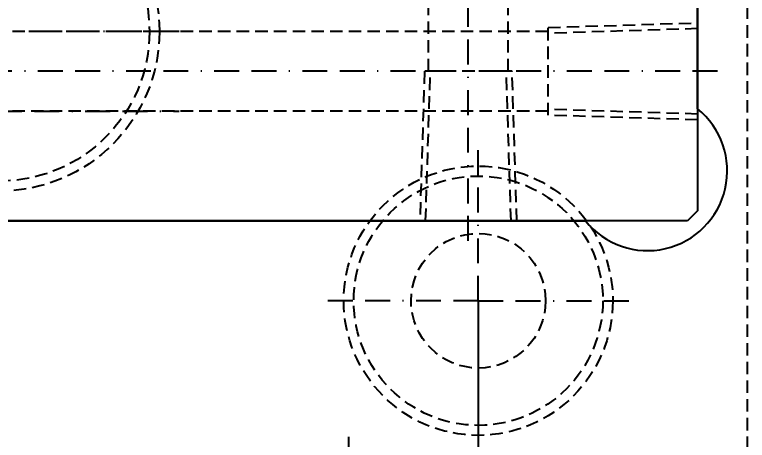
# Model space of a CAD drawing. Extents: x -430 to 437, y -440 to 538.
# Drawn here: x 217.8 to 291.3, y -344.6 to -301.9 of the extents above; entities that cross this region are included whole.
import ezdxf

# ---------------------------------------------------------------- set-up
doc = ezdxf.new("R2010")
doc.units = 0
doc.linetypes.add('BORDER', pattern=[8.75, 2.5, -1.25, 2.5, -1.25, 0, -1.25])
doc.linetypes.add('HIDDEN', pattern=[1.875, 1.25, -0.625])
for name, color, linetype in [('1', 7, 'CONTINUOUS'), ('11', 7, 'CONTINUOUS'), ('9', 7, 'CONTINUOUS')]:
    doc.layers.add(name, color=color, linetype=linetype)
doc.styles.add('EXCESS_STANDARD', font='txt', dxfattribs={"height": 0.2, "bigfont": 'BIGFONT'})
doc.dimstyles.new('ISO-25', dxfattribs={"dimtxt": 4, "dimasz": 2.4, "dimexe": 0.18, "dimexo": 0.3, "dimgap": 0.2, "dimtad": 1, "dimtih": 1, "dimtoh": 1, "dimzin": 12, "dimcen": 0.09, "dimazin": 3, "dimtfac": 0.5, "dimtofl": 0, "dimtmove": 0, "dimatfit": 3})

# ---------------------------------------------------------------- blocks, each defined once
blk = doc.blocks.new('*D44')
at = {"layer": '1', "color": 50, "linetype": 'CONTINUOUS'}
for p, q in [((264.332, -330.902), (264.332, -411.188)), ((216.332, -392.902), (216.332, -411.188)), ((216.332, -410.688), (218.732, -410.088)), ((261.932, -410.088), (264.332, -410.688)), ((218.732, -411.288), (216.332, -410.688)), ((216.332, -410.688), (264.332, -410.688)), ((264.332, -410.688), (261.932, -411.288))]:
    blk.add_line(p, q, dxfattribs=at)
at = {"layer": '1', "color": 7, "linetype": 'CONTINUOUS', "style": 'EXCESS_STANDARD', "width": 0.8}
blk.add_text('48', height=4, dxfattribs=at).set_placement((237.132, -410.488))

msp = doc.modelspace()

# ---------------------------------------------------------------- linework, layer by layer
at = {"layer": '1', "color": 7, "linetype": 'HIDDEN'}
msp.add_line((291.3318, -388.6018), (291.3318, 7.3982), dxfattribs=at)
at = {"layer": '1', "color": 7, "linetype": 'CONTINUOUS'}
for p, q in [((286.3318, -311.3528), (286.3318, -190.6018)), ((286.3318, -191.6018), (286.3318, -321.6018)), ((286.3318, -321.6018), (285.3318, -322.6018)), ((285.3318, -322.6018), (147.3318, -322.6018)), ((216.3318, -322.6018), (275.0828, -322.6018))]:
    msp.add_line(p, q, dxfattribs=at)
at = {"layer": '1', "color": 141, "linetype": 'BORDER'}
for p, q in [((234.3318, -303.6018), (216.3318, -303.6018)), ((234.3318, -303.6018), (216.3318, -303.6018)), ((198.3318, -311.6018), (234.3318, -311.6018)), ((264.3318, -330.6018), (264.3318, -315.1018)), ((264.3318, -330.6018), (248.8318, -330.6018)), ((264.3318, -330.6018), (279.8318, -330.6018)), ((264.3318, -330.6018), (264.3318, -346.1018))]:
    msp.add_line(p, q, dxfattribs=at)
at = {"layer": '1', "color": 7, "linetype": 'HIDDEN'}
for radius in [16, 15]:
    msp.add_circle((216.3318, -303.6018), radius, dxfattribs=at)
at = {"layer": '1', "color": 141, "linetype": 'HIDDEN'}
msp.add_circle((264.3318, -330.6018), 13.5, dxfattribs=at)
at = {"layer": '1', "color": 91, "linetype": 'HIDDEN'}
for radius in [12.5, 6.75]:
    msp.add_circle((264.3318, -330.6018), radius, dxfattribs=at)
at = {"layer": '1', "color": 7, "linetype": 'CONTINUOUS'}
msp.add_arc((281.3114, -317.5814), 8, 218.870131, 51.129869, dxfattribs=at)
at = {"layer": '11', "color": 141, "linetype": 'HIDDEN'}
for p, q in [((259.3318, -307.6018), (259.3318, -209.6893)), ((267.3318, -307.6018), (267.3318, -209.5503)), ((271.3318, -303.2066), (286.3318, -302.7378)), ((271.3318, -303.6018), (216.3318, -303.6018)), ((271.3318, -311.9971), (271.3318, -303.2066)), ((286.3318, -303.3188), (271.3318, -303.7876)), ((258.9366, -307.6018), (258.4678, -322.6018)), ((267.7271, -307.6018), (258.9366, -307.6018)), ((259.0488, -322.6018), (259.5176, -307.6018)), ((267.6148, -322.6018), (267.1461, -307.6018)), ((268.1958, -322.6018), (267.7271, -307.6018)), ((271.3318, -311.6018), (216.3318, -311.6018)), ((286.3318, -311.8848), (271.3318, -311.4161)), ((286.3318, -312.4658), (271.3318, -311.9971))]:
    msp.add_line(p, q, dxfattribs=at)
at = {"layer": '11', "color": 141, "linetype": 'BORDER'}
for p, q in [((263.3318, -324.6018), (263.3318, -212.5503)), ((288.3318, -307.6018), (144.3318, -307.6018))]:
    msp.add_line(p, q, dxfattribs=at)
at = {"layer": '9', "color": 141, "linetype": 'BORDER'}
msp.add_line((251.3318, -355.6018), (251.3318, -343.1018), dxfattribs=at)

# ---------------------------------------------------------------- dimensions: what is measured, and where the dimension line sits
at = {"layer": '1'}
dim = msp.add_linear_dim(base=(264.3318, -410.688), p1=(216.3318, -392.6018), p2=(264.3318, -330.6018), dimstyle='ISO-25', override={"dimtxt": 2, "dimasz": 2.4, "dimdec": 3, "dimzin": 0, "dimtol": 0, "dimlim": 0, "dimtdec": 3, "dimtzin": 8}, dxfattribs=at)
dim.commit()
dim.dimension.update_dxf_attribs({"geometry": '*D44', "text_midpoint": (240.3318, -408.488), "dimtype": 128})

doc.saveas('drawing.dxf')
